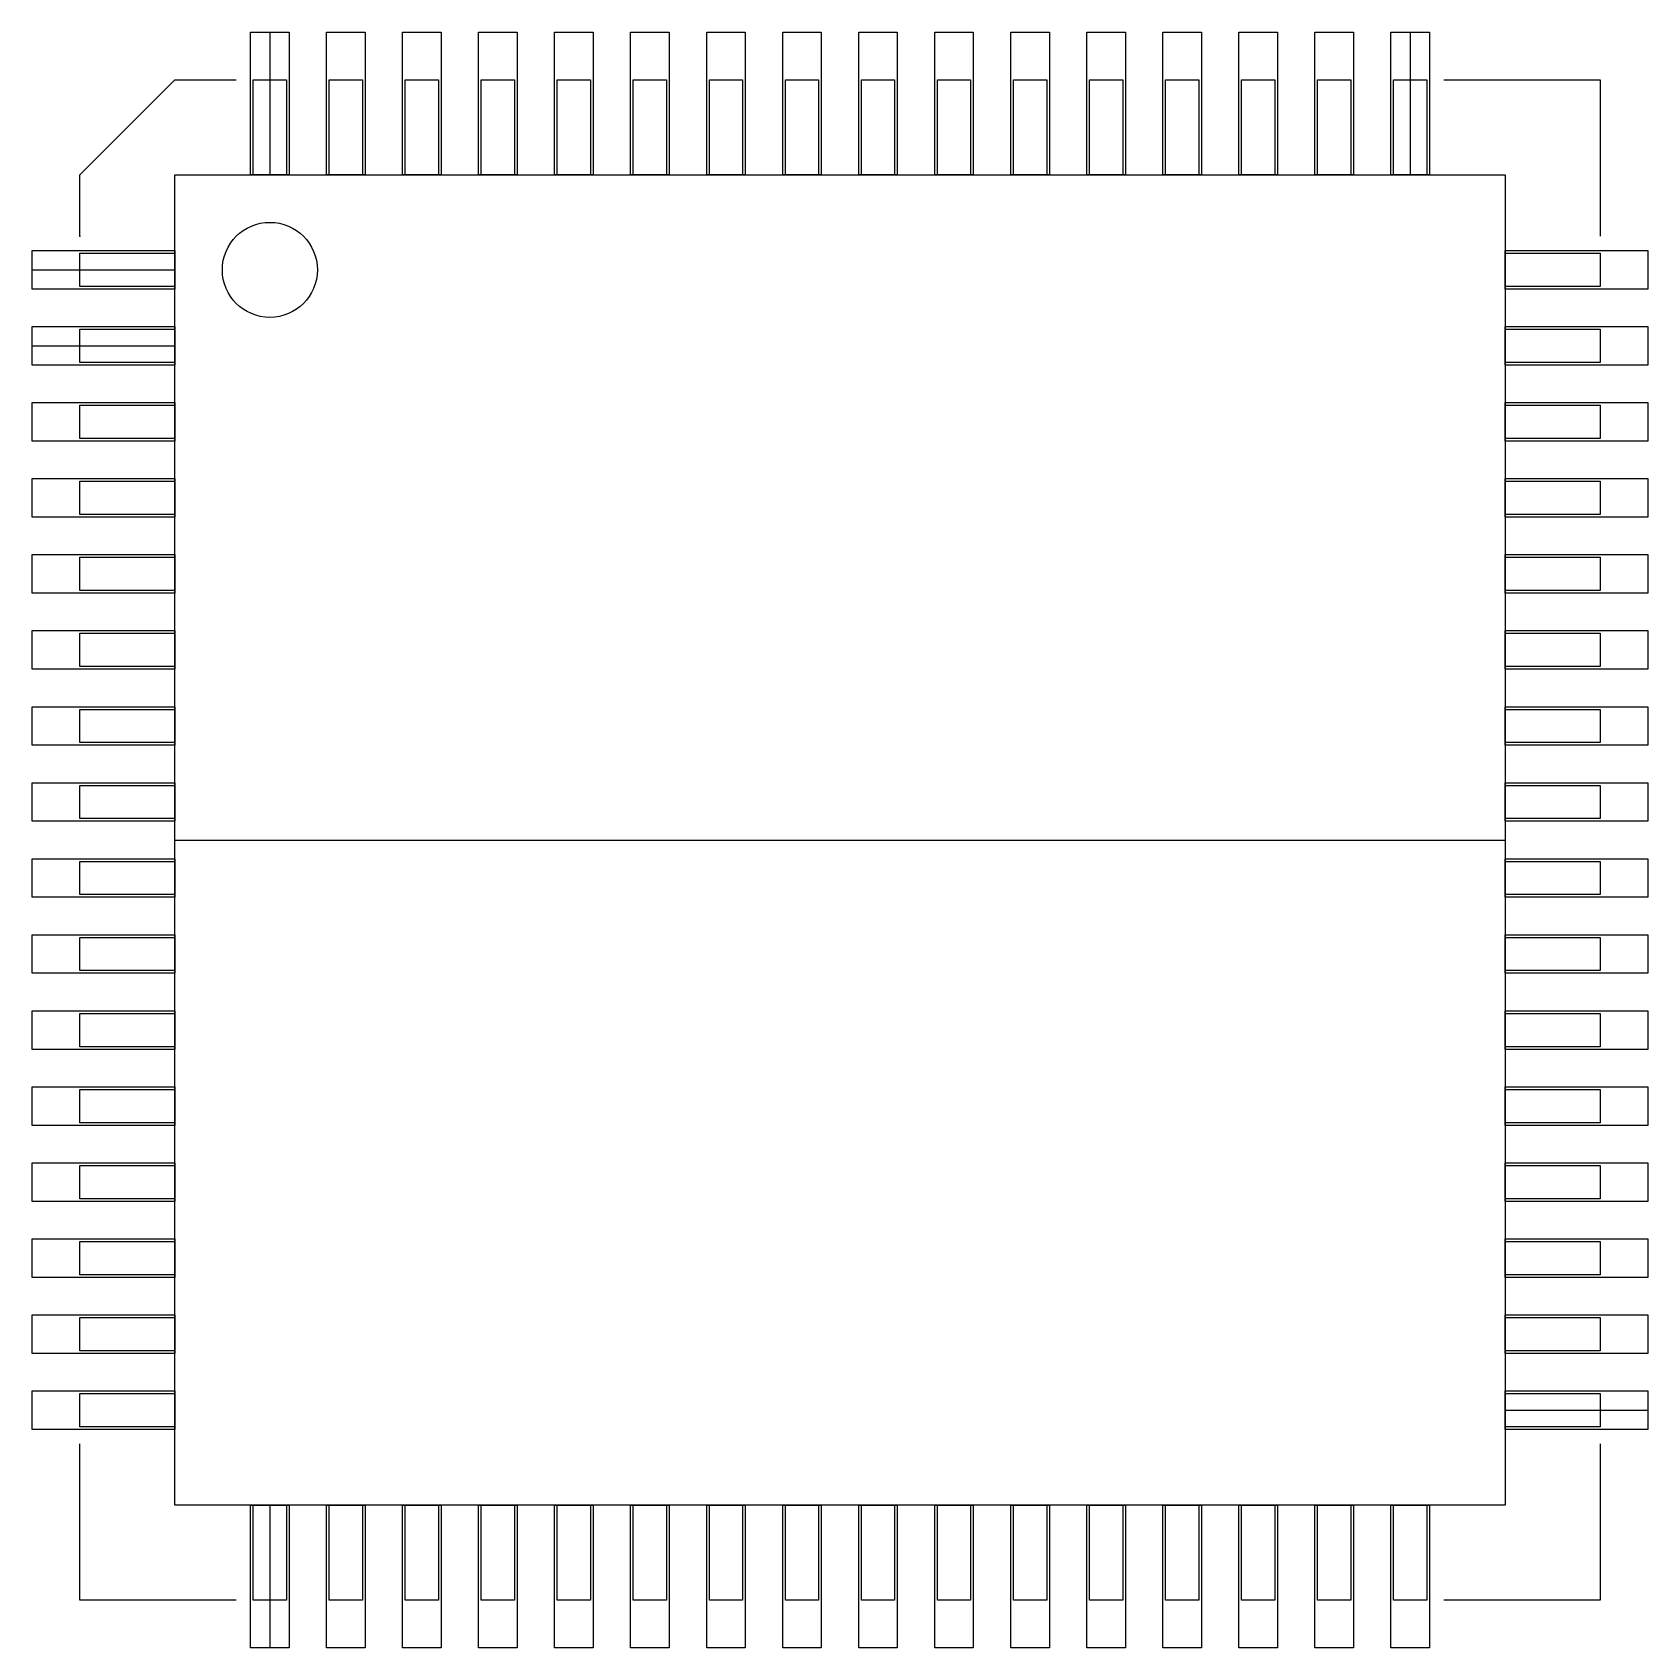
# Model space of a CAD drawing. Header units: millimetres. Extents: x -8.5 to 8.5, y -8.5 to 8.5.
import ezdxf

# ---------------------------------------------------------------- set-up
doc = ezdxf.new("R2010")
doc.units = ezdxf.units.MM
for name, color, linetype in [('centerlines', 4, 'Continuous'), ('pads', 1, 'Continuous'), ('part', 2, 'Continuous')]:
    doc.layers.add(name, color=color, linetype=linetype)

# ---------------------------------------------------------------- blocks, each defined once
blk = doc.blocks.new('*U41')
at = {"layer": 'part'}
blk.add_lwpolyline([(-0.175, 0.5), (0.175, 0.5), (0.175, -0.5), (-0.175, -0.5)], close=True, dxfattribs=at)
blk = doc.blocks.new('*U42')
at = {"layer": 'part', "color": 0, "linetype": 'ByBlock', "lineweight": -2, "transparency": 16777216}
for p in [(0, 0), (0.8, 0), (1.6, 0), (2.4, 0), (3.2, 0), (4, 0), (4.8, 0), (5.6, 0), (6.4, 0), (7.2, 0), (8, 0), (8.8, 0), (9.6, 0), (10.4, 0), (11.2, 0), (12, 0)]:
    blk.add_blockref('*U41', p, dxfattribs=at)
blk = doc.blocks.new('*U43')
at = {"layer": 'part'}
blk.add_lwpolyline([(-0.175, 0.5), (0.175, 0.5), (0.175, -0.5), (-0.175, -0.5)], close=True, dxfattribs=at)
blk = doc.blocks.new('*U44')
at = {"layer": 'part', "color": 0, "linetype": 'ByBlock', "lineweight": -2, "transparency": 16777216}
for p in [(0, 0), (0.8, 0), (1.6, 0), (2.4, 0), (3.2, 0), (4, 0), (4.8, 0), (5.6, 0), (6.4, 0), (7.2, 0), (8, 0), (8.8, 0), (9.6, 0), (10.4, 0), (11.2, 0), (12, 0)]:
    blk.add_blockref('*U43', p, dxfattribs=at)
blk = doc.blocks.new('*U45')
at = {"layer": 'part'}
blk.add_lwpolyline([(-0.175, 0.5), (0.175, 0.5), (0.175, -0.5), (-0.175, -0.5)], close=True, dxfattribs=at)
blk = doc.blocks.new('*U46')
at = {"layer": 'part', "color": 0, "linetype": 'ByBlock', "lineweight": -2, "transparency": 16777216}
for p in [(0, 0), (0.8, 0), (1.6, 0), (2.4, 0), (3.2, 0), (4, 0), (4.8, 0), (5.6, 0), (6.4, 0), (7.2, 0), (8, 0), (8.8, 0), (9.6, 0), (10.4, 0), (11.2, 0), (12, 0)]:
    blk.add_blockref('*U45', p, dxfattribs=at)
blk = doc.blocks.new('*U47')
at = {"layer": 'part'}
blk.add_lwpolyline([(-0.175, 0.5), (0.175, 0.5), (0.175, -0.5), (-0.175, -0.5)], close=True, dxfattribs=at)
blk = doc.blocks.new('*U48')
at = {"layer": 'part', "color": 0, "linetype": 'ByBlock', "lineweight": -2, "transparency": 16777216}
for p in [(0, 0), (0.8, 0), (1.6, 0), (2.4, 0), (3.2, 0), (4, 0), (4.8, 0), (5.6, 0), (6.4, 0), (7.2, 0), (8, 0), (8.8, 0), (9.6, 0), (10.4, 0), (11.2, 0), (12, 0)]:
    blk.add_blockref('*U47', p, dxfattribs=at)

msp = doc.modelspace()

# ---------------------------------------------------------------- linework, layer by layer
at = {"layer": 'centerlines'}
for p, q in [((-6, 8.5), (-6, 7)), ((-8.5, 6), (-7, 6)), ((-7, 0), (7, 0))]:
    msp.add_line(p, q, dxfattribs=at)
at = {"layer": 'pads'}
for points in [[(-6.203, 8.5), (-5.797, 8.5), (-5.797, 7), (-6.203, 7)], [(-5.403, 8.5), (-4.997, 8.5), (-4.997, 7), (-5.403, 7)], [(-4.603, 8.5), (-4.197, 8.5), (-4.197, 7), (-4.603, 7)], [(-3.803, 8.5), (-3.397, 8.5), (-3.397, 7), (-3.803, 7)], [(-3.003, 8.5), (-2.597, 8.5), (-2.597, 7), (-3.003, 7)], [(-2.203, 8.5), (-1.797, 8.5), (-1.797, 7), (-2.203, 7)], [(-1.403, 8.5), (-0.997, 8.5), (-0.997, 7), (-1.403, 7)], [(-0.603, 8.5), (-0.197, 8.5), (-0.197, 7), (-0.603, 7)], [(0.197, 8.5), (0.603, 8.5), (0.603, 7), (0.197, 7)], [(0.997, 8.5), (1.403, 8.5), (1.403, 7), (0.997, 7)], [(1.797, 8.5), (2.203, 8.5), (2.203, 7), (1.797, 7)], [(2.597, 8.5), (3.003, 8.5), (3.003, 7), (2.597, 7)], [(3.397, 8.5), (3.803, 8.5), (3.803, 7), (3.397, 7)], [(4.197, 8.5), (4.603, 8.5), (4.603, 7), (4.197, 7)], [(4.997, 8.5), (5.403, 8.5), (5.403, 7), (4.997, 7)], [(5.797, 8.5), (6.203, 8.5), (6.203, 7), (5.797, 7)], [(-7, 6.203), (-7, 5.797), (-8.5, 5.797), (-8.5, 6.203)], [(8.5, 6.203), (8.5, 5.797), (7, 5.797), (7, 6.203)], [(-7, 5.403), (-7, 4.997), (-8.5, 4.997), (-8.5, 5.403)], [(8.5, 5.403), (8.5, 4.997), (7, 4.997), (7, 5.403)], [(-7, 4.603), (-7, 4.197), (-8.5, 4.197), (-8.5, 4.603)], [(8.5, 4.603), (8.5, 4.197), (7, 4.197), (7, 4.603)], [(-7, 3.803), (-7, 3.397), (-8.5, 3.397), (-8.5, 3.803)], [(8.5, 3.803), (8.5, 3.397), (7, 3.397), (7, 3.803)], [(-7, 3.003), (-7, 2.597), (-8.5, 2.597), (-8.5, 3.003)], [(8.5, 3.003), (8.5, 2.597), (7, 2.597), (7, 3.003)], [(-7, 2.203), (-7, 1.797), (-8.5, 1.797), (-8.5, 2.203)], [(8.5, 2.203), (8.5, 1.797), (7, 1.797), (7, 2.203)], [(-7, 1.403), (-7, 0.997), (-8.5, 0.997), (-8.5, 1.403)], [(8.5, 1.403), (8.5, 0.997), (7, 0.997), (7, 1.403)], [(-7, 0.603), (-7, 0.197), (-8.5, 0.197), (-8.5, 0.603)], [(8.5, 0.603), (8.5, 0.197), (7, 0.197), (7, 0.603)], [(-7, -0.197), (-7, -0.603), (-8.5, -0.603), (-8.5, -0.197)], [(8.5, -0.197), (8.5, -0.603), (7, -0.603), (7, -0.197)], [(-7, -0.997), (-7, -1.403), (-8.5, -1.403), (-8.5, -0.997)], [(8.5, -0.997), (8.5, -1.403), (7, -1.403), (7, -0.997)], [(-7, -1.797), (-7, -2.203), (-8.5, -2.203), (-8.5, -1.797)], [(8.5, -1.797), (8.5, -2.203), (7, -2.203), (7, -1.797)], [(-7, -2.597), (-7, -3.003), (-8.5, -3.003), (-8.5, -2.597)], [(8.5, -2.597), (8.5, -3.003), (7, -3.003), (7, -2.597)], [(-7, -3.397), (-7, -3.803), (-8.5, -3.803), (-8.5, -3.397)], [(8.5, -3.397), (8.5, -3.803), (7, -3.803), (7, -3.397)], [(-7, -4.197), (-7, -4.603), (-8.5, -4.603), (-8.5, -4.197)], [(8.5, -4.197), (8.5, -4.603), (7, -4.603), (7, -4.197)], [(-7, -4.997), (-7, -5.403), (-8.5, -5.403), (-8.5, -4.997)], [(8.5, -4.997), (8.5, -5.403), (7, -5.403), (7, -4.997)], [(-7, -5.797), (-7, -6.203), (-8.5, -6.203), (-8.5, -5.797)], [(8.5, -5.797), (8.5, -6.203), (7, -6.203), (7, -5.797)], [(-6.203, -7), (-5.797, -7), (-5.797, -8.5), (-6.203, -8.5)], [(-5.403, -7), (-4.997, -7), (-4.997, -8.5), (-5.403, -8.5)], [(-4.603, -7), (-4.197, -7), (-4.197, -8.5), (-4.603, -8.5)], [(-3.803, -7), (-3.397, -7), (-3.397, -8.5), (-3.803, -8.5)], [(-3.003, -7), (-2.597, -7), (-2.597, -8.5), (-3.003, -8.5)], [(-2.203, -7), (-1.797, -7), (-1.797, -8.5), (-2.203, -8.5)], [(-1.403, -7), (-0.997, -7), (-0.997, -8.5), (-1.403, -8.5)], [(-0.603, -7), (-0.197, -7), (-0.197, -8.5), (-0.603, -8.5)], [(0.197, -7), (0.603, -7), (0.603, -8.5), (0.197, -8.5)], [(0.997, -7), (1.403, -7), (1.403, -8.5), (0.997, -8.5)], [(1.797, -7), (2.203, -7), (2.203, -8.5), (1.797, -8.5)], [(2.597, -7), (3.003, -7), (3.003, -8.5), (2.597, -8.5)], [(3.397, -7), (3.803, -7), (3.803, -8.5), (3.397, -8.5)], [(4.197, -7), (4.603, -7), (4.603, -8.5), (4.197, -8.5)], [(4.997, -7), (5.403, -7), (5.403, -8.5), (4.997, -8.5)], [(5.797, -7), (6.203, -7), (6.203, -8.5), (5.797, -8.5)]]:
    msp.add_lwpolyline(points, close=True, dxfattribs=at)
at = {"layer": 'part'}
for p, q in [((6, 8.5), (6, 7)), ((-8.5, 5.2), (-7, 5.2)), ((7, -6), (8.5, -6)), ((-6, -7), (-6, -8.5))]:
    msp.add_line(p, q, dxfattribs=at)
for points in [[(-8, 6.355), (-8, 7), (-7, 8), (-6.355, 8)], [(6.355, 8), (8, 8), (8, 6.355)], [(-6.355, -8), (-8, -8), (-8, -6.355)], [(8, -6.355), (8, -8), (6.355, -8)]]:
    msp.add_lwpolyline(points, dxfattribs=at)
msp.add_lwpolyline([(-7, 7), (7, 7), (7, -7), (-7, -7)], close=True, dxfattribs=at)
msp.add_circle((-6, 6), 0.5, dxfattribs=at)
msp.add_point((-8, 6.355), dxfattribs=at)

# ---------------------------------------------------------------- block references
for name, p, rotation in [('*U46', (6, 7.5), 180), ('*U48', (-7.5, 6), 270), ('*U44', (7.5, -6), 90)]:
    msp.add_blockref(name, p, dxfattribs=dict(at, rotation=rotation))
msp.add_blockref('*U42', (-6, -7.5), dxfattribs=at)

doc.saveas('drawing.dxf')
